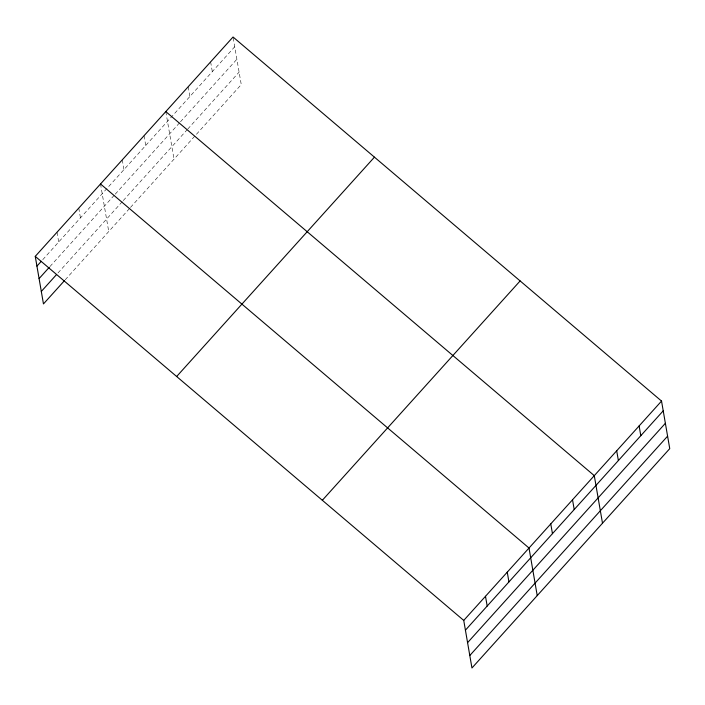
<?xml version="1.0" encoding="UTF-8"?>
<svg xmlns="http://www.w3.org/2000/svg" width="705" height="705" viewBox="0 0 705 705"><rect width="100%" height="100%" fill="white"/><g stroke="black" fill="none" stroke-linecap="round" stroke-linejoin="round"><path stroke-width="0.53" stroke-dasharray="3.52 2.64" d="M42.741 259.687L234.73 46.768M49.967 266.534L114.518 194.95M115.241 194.148L179.757 122.6M180.48 121.798L236.889 59.246M57.995 272.95L122.538 201.374M123.26 200.564L187.045 129.843M187.768 129.041L239.11 72.104M65.221 279.797L129.773 208.222M130.496 207.42L194.985 135.906M196.431 134.303L241.26 84.582L233.047 37.012M210.628 61.873L212.311 71.628M188.209 86.733L189.901 96.488M165.798 111.593L174.012 159.163M144.04 135.721L145.724 145.477M122.282 159.85L123.965 169.605M100.524 183.979L108.737 231.54M78.766 208.107L80.449 217.863M57.008 232.236L58.691 241.991"/><path stroke-width="1.06" d="M35.25 256.364L233.047 37.012L661.537 401.075L669.75 448.636L471.953 667.987L463.74 620.418L35.25 256.364L43.463 303.925L64.499 280.608M36.933 266.12L41.287 261.291M39.092 278.598L49.244 267.336M41.313 291.447L56.541 274.562M176.655 376.496L374.443 157.153M322.335 500.277L520.131 280.934M463.74 620.418L661.537 401.075M465.423 630.173L663.22 410.83M467.582 642.652L665.37 423.308M469.803 655.509L667.591 436.166M165.798 111.593L594.28 475.646L602.502 523.216M100.524 183.979L529.014 548.032L537.228 595.602M639.118 425.935L640.801 435.69M616.699 450.786L618.382 460.55M572.522 499.774L574.214 509.539M550.764 523.903L552.456 533.667M507.256 572.16L508.939 581.925M485.498 596.289L487.181 606.053"/></g></svg>
